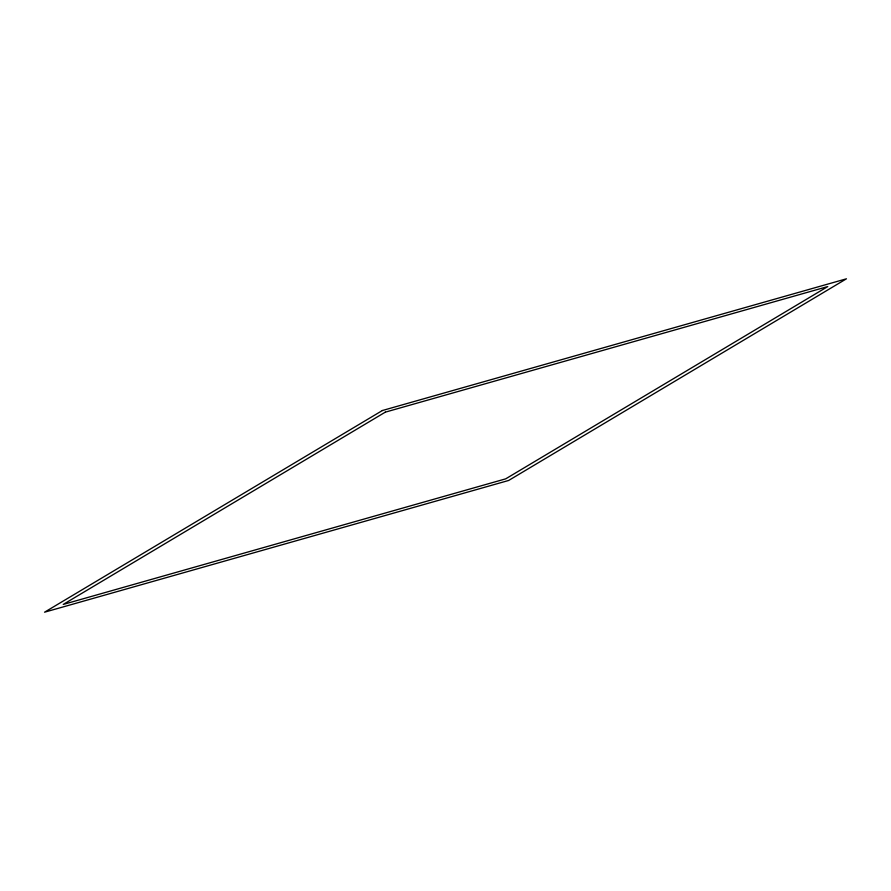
<?xml version="1.0" encoding="UTF-8"?>
<svg xmlns="http://www.w3.org/2000/svg" width="891" height="891" viewBox="0 0 891 891"><rect width="100%" height="100%" fill="white"/><g stroke="black" fill="none" stroke-linecap="round" stroke-linejoin="round"><path stroke-width="1.34" d="M382.362 410.528L44.55 612.195L508.638 480.472L846.45 278.805L382.362 410.528M385.302 412.154L63.239 604.432L505.698 478.846L827.761 286.568L385.302 412.154"/></g></svg>
